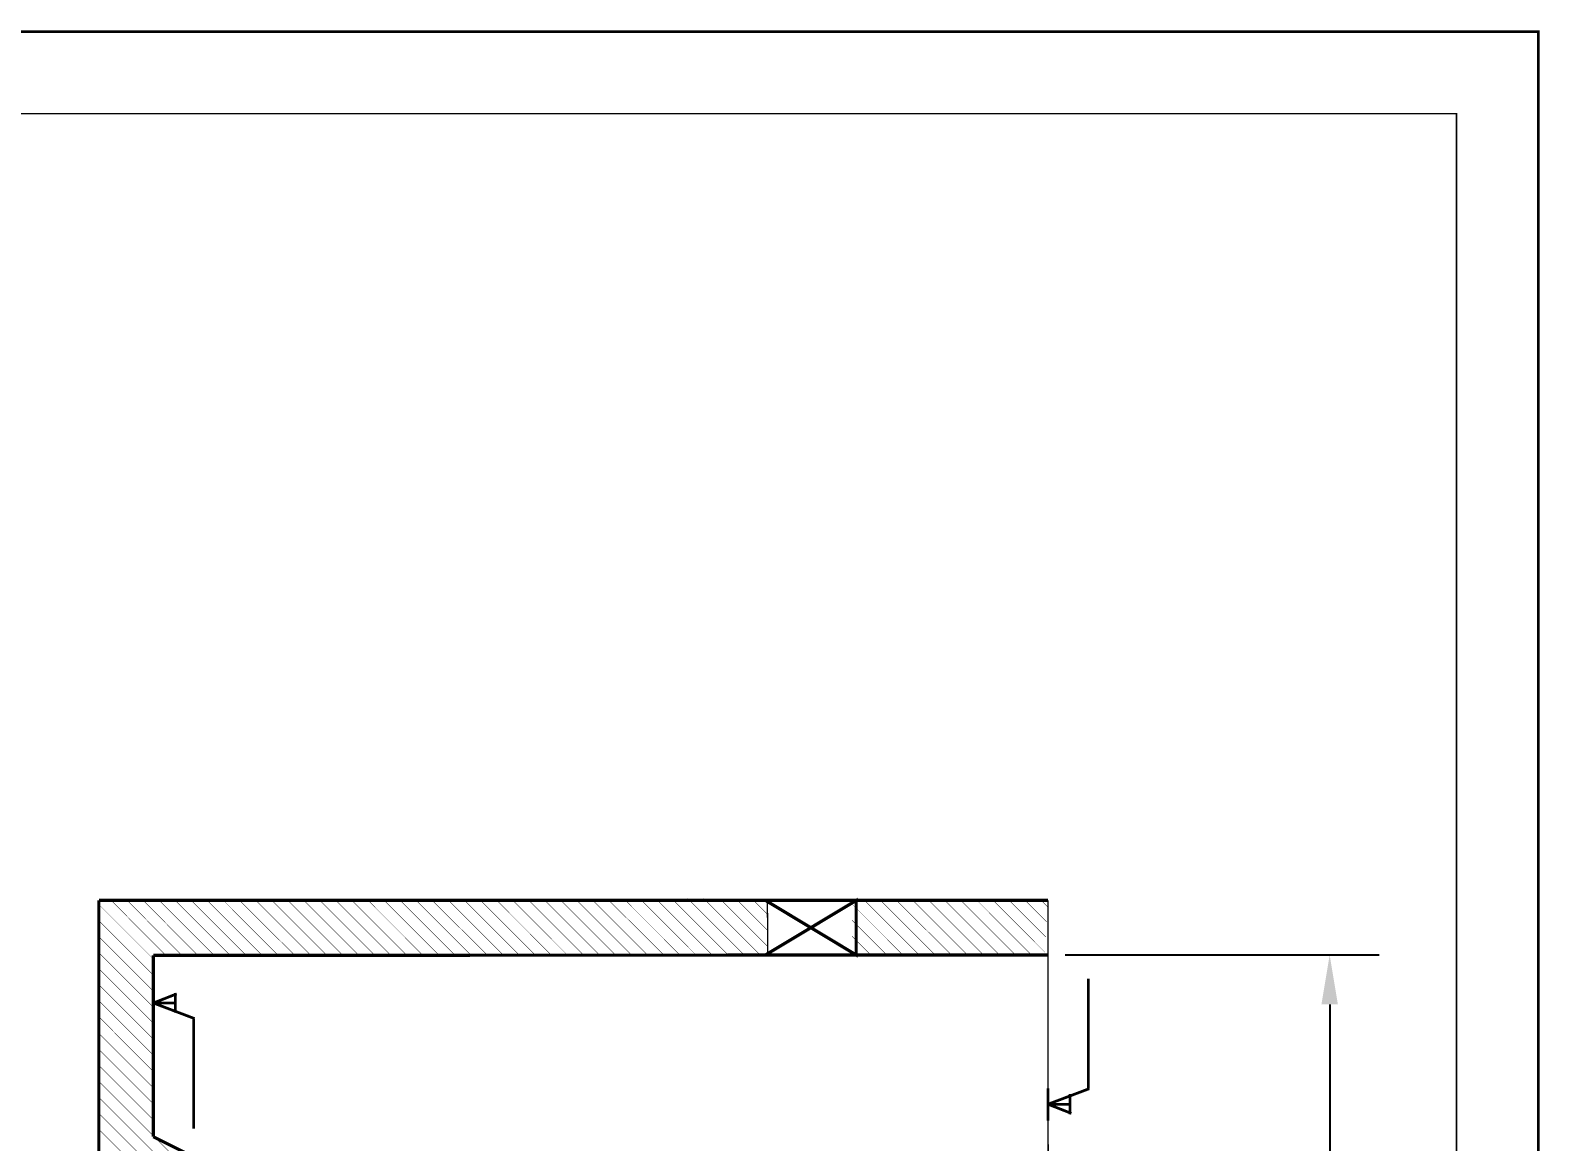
# Model space of a CAD drawing. Extents: x 0.4 to 11.4, y 0.4 to 16.2.
# Drawn here: x 5.86 to 11.35, y 12.14 to 16.19 of the extents above; entities that cross this region are included whole.
import ezdxf

# ---------------------------------------------------------------- set-up
doc = ezdxf.new("R2010")
doc.units = 0
doc.header["$MEASUREMENT"] = 0
doc.dimstyles.get("Standard").update_dxf_attribs({"dimtxt": 0.18, "dimasz": 0.18, "dimexe": 0.18, "dimexo": 0.0625, "dimgap": 0.09, "dimtad": 0, "dimtih": 1, "dimtoh": 1, "dimdec": 4, "dimzin": 0, "dimdsep": 46, "dimtxsty": 'Standard', "dimcen": 0.09, "dimadec": 0, "dimazin": 0, "dimtfac": 1, "dimtdec": 4, "dimtofl": 0, "dimtmove": 0, "dimatfit": 3, "dimfxl": 1, "dimtolj": 1, "dimtzin": 0, "dimarcsym": 0})

# ---------------------------------------------------------------- blocks, each defined once
blk = doc.blocks.new('*D3')
at = {"color": 0, "linetype": 'Continuous', "lineweight": -2, "transparency": 16777216}
for p, q in [((9.6237, 12.8227), (10.7662, 12.8227)), ((10.5862, 12.6427), (10.5862, 9.1986)), ((10.5862, 5.3945), (10.5862, 8.8386)), ((8.9003, 5.2145), (10.7662, 5.2145))]:
    blk.add_line(p, q, dxfattribs=at)
at = {"color": 0, "linetype": 'Continuous', "transparency": 16777216}
for points in [[(10.5562, 12.6427), (10.6162, 12.6427), (10.5862, 12.8227)], [(10.5562, 5.3945), (10.6162, 5.3945), (10.5862, 5.2145)]]:
    blk.add_solid(points, dxfattribs=at)
at = {"layer": 'Defpoints', "color": 0, "linetype": 'Continuous', "transparency": 16777216}
for p in [(9.5612, 12.8227), (10.5862, 12.8227), (8.8378, 5.2145)]:
    blk.add_point(p, dxfattribs=at)
at = {"color": 0, "linetype": 'Continuous', "transparency": 16777216, "insert": (10.5862, 9.0186), "char_height": 0.18, "attachment_point": 5}
blk.add_mtext('\\A1;varB', dxfattribs=at)

msp = doc.modelspace()

# ---------------------------------------------------------------- linework, layer by layer
at = {"color": 0}
for points, const_width in [([(11.3461, 0.39111), (11.3461, 16.1828), (0.3661, 16.1828), (0.3661, 0.39111), (11.3461, 0.39111)], 0.01), ([(11.0478, 2.95779), (11.0478, 15.8844), (0.66444, 15.8844), (0.68945, 2.95779), (11.0478, 2.95779)], 0.005)]:
    msp.add_lwpolyline(points, close=True, dxfattribs=dict(at, const_width=const_width))
for points, const_width in [([(6.10612, 12.0378), (6.10612, 13.0211)], 0.01167), ([(6.10612, 13.0211), (8.53944, 13.0211)], 0.01167), ([(8.24946, 13.0278), (8.45443, 12.8227)], 0.00167), ([(8.30778, 13.0278), (8.51281, 12.8227)], 0.00167), ([(8.3661, 13.0278), (8.54113, 12.8528)], 0.00167), ([(8.53276, 12.8227), (8.86279, 13.0211), (8.86279, 12.8227), (8.53276, 13.0211)], 0.01167), ([(9.56108, 13.0211), (8.53276, 13.0211)], 0.01167), ([(8.53944, 13.0211), (8.54113, 12.8227)], 0.005), ([(8.88781, 13.0261), (9.0861, 12.8278)], 0.00167), ([(8.94612, 13.0261), (9.14442, 12.8278)], 0.00167), ([(9.00444, 13.0261), (9.20443, 12.8278)], 0.00167), ([(9.06446, 13.0261), (9.26281, 12.8278)], 0.00167), ([(9.12278, 13.0261), (9.32112, 12.8278)], 0.00167), ([(9.1811, 13.0261), (9.37944, 12.8278)], 0.00167), ([(9.23942, 13.0261), (9.43778, 12.8278)], 0.00167), ([(9.29779, 13.0261), (9.4961, 12.8278)], 0.00167), ([(9.35612, 13.0261), (9.54943, 12.8328)], 0.00167), ([(9.41444, 13.0261), (9.55279, 12.8878)], 0.00167), ([(9.47444, 13.0245), (9.5561, 12.9428)], 0.00167), ([(9.53444, 13.0228), (9.55946, 12.9978)], 0.00167), ([(9.56108, 13.0211), (9.56446, 4.99278)], 0.005), ([(6.10612, 13.0061), (6.30447, 12.8078)], 0.00167), ([(6.1511, 13.0211), (6.34944, 12.8211)], 0.00167), ([(6.20942, 13.0211), (6.40776, 12.8211)], 0.00167), ([(6.26779, 13.0211), (6.4661, 12.8211)], 0.00167), ([(6.32611, 13.0211), (6.52447, 12.8227)], 0.00167), ([(6.38444, 13.0211), (6.58279, 12.8227)], 0.00167), ([(6.44276, 13.0211), (6.64111, 12.8227)], 0.00167), ([(6.50108, 13.0211), (6.69943, 12.8227)], 0.00167), ([(6.55946, 13.0211), (6.75776, 12.8227)], 0.00167), ([(6.61778, 13.0211), (6.81776, 12.8227)], 0.00167), ([(6.67779, 13.0211), (6.87608, 12.8227)], 0.00167), ([(6.73611, 13.0211), (6.93446, 12.8227)], 0.00167), ([(6.79443, 13.0211), (6.99278, 12.8227)], 0.00167), ([(6.85275, 13.0211), (7.05111, 12.8227)], 0.00167), ([(6.91114, 13.0211), (7.10943, 12.8227)], 0.00167), ([(6.96946, 13.0211), (7.16775, 12.8227)], 0.00167), ([(7.02778, 13.0211), (7.22613, 12.8227)], 0.00167), ([(7.0861, 13.0211), (7.28444, 12.8227)], 0.00167), ([(7.14442, 13.0211), (7.34278, 12.8227)], 0.00167), ([(7.20281, 13.0211), (7.4011, 12.8227)], 0.00167), ([(7.26113, 13.0211), (7.45942, 12.8227)], 0.00167), ([(7.31944, 13.0211), (7.51942, 12.8227)], 0.00167), ([(7.37944, 13.0211), (7.57781, 12.8227)], 0.00167), ([(7.43778, 13.0211), (7.63613, 12.8227)], 0.00167), ([(7.4961, 13.0211), (7.69444, 12.8227)], 0.00167), ([(7.55447, 13.0211), (7.75276, 12.8227)], 0.00167), ([(7.61279, 13.0211), (7.81108, 12.8227)], 0.00167), ([(7.67111, 13.0211), (7.86947, 12.8227)], 0.00167), ([(7.72944, 13.0211), (7.92779, 12.8227)], 0.00167), ([(7.78776, 13.0211), (7.98611, 12.8227)], 0.00167), ([(7.84614, 13.0211), (8.04443, 12.8227)], 0.00167), ([(7.90446, 13.0211), (8.10275, 12.8227)], 0.00167), ([(7.96278, 13.0211), (8.16276, 12.8227)], 0.00167), ([(8.02279, 13.0211), (8.22114, 12.8227)], 0.00167), ([(8.08111, 13.0211), (8.27946, 12.8227)], 0.00167), ([(8.13943, 13.0211), (8.33778, 12.8227)], 0.00167), ([(8.19775, 13.0211), (8.39611, 12.8227)], 0.00167), ([(8.4311, 13.0211), (8.54113, 12.9111)], 0.00167), ([(8.48942, 13.0211), (8.54113, 12.9695)], 0.00167), ([(8.84776, 13.0078), (9.02778, 12.8278)], 0.00167), ([(6.10612, 12.9477), (6.30447, 12.7495)], 0.00167), ([(8.84776, 12.9494), (8.96946, 12.8278)], 0.00167), ([(6.10612, 12.8894), (6.30447, 12.6911)], 0.00167), ([(8.84776, 12.8911), (8.91114, 12.8278)], 0.00167), ([(6.10612, 12.8311), (6.30447, 12.6328)], 0.00167), ([(6.30447, 12.8211), (9.56278, 12.8227)], 0.01167), ([(6.30447, 12.1611), (6.30447, 12.8211)], 0.01167), ([(8.84776, 12.8328), (8.85275, 12.8278)], 0.00167), ([(6.10612, 12.7728), (6.30447, 12.5744)], 0.00167), ([(6.10612, 12.7145), (6.30447, 12.5161)], 0.00167), ([(6.30447, 12.7078), (6.30447, 12.5895)], 0.01), ([(9.70779, 12.7361), (9.70779, 12.3361)], 0.01), ([(6.10612, 12.6561), (6.30447, 12.4578)], 0.00167), ([(6.38943, 12.6811), (6.30447, 12.6478)], 0.01), ([(6.45443, 12.5911), (6.30447, 12.6478)], 0.01), ([(6.30447, 12.6478), (6.38943, 12.6478)], 0.01), ([(6.38444, 12.6128), (6.38444, 12.6845)], 0.01), ([(6.10612, 12.5978), (6.30447, 12.3978)], 0.00167), ([(6.45111, 12.1911), (6.45111, 12.5911)], 0.01), ([(6.10612, 12.5378), (6.30447, 12.3395)], 0.00167), ([(6.10612, 12.4794), (6.30447, 12.2811)], 0.00167), ([(6.10612, 12.4211), (6.30447, 12.2228)], 0.00167), ([(6.10612, 12.3628), (6.30447, 12.1644)], 0.00167), ([(9.56108, 12.2195), (9.56108, 12.3378)], 0.01), ([(9.7111, 12.3361), (9.56108, 12.2795)], 0.01), ([(9.64111, 12.3161), (9.64111, 12.2428)], 0.01), ([(6.10612, 12.3045), (6.63943, 11.7711)], 0.00167), ([(9.64611, 12.2461), (9.56108, 12.2795)], 0.01), ([(9.56108, 12.2795), (9.64611, 12.2795)], 0.01), ([(6.10612, 12.2461), (6.52279, 11.8294)], 0.00167), ([(6.10612, 12.1878), (6.40608, 11.8878)], 0.00167), ([(6.9661, 11.8294), (6.30447, 12.1611)], 0.01167), ([(6.31278, 12.1561), (6.75613, 11.7128)], 0.00167)]:
    msp.add_lwpolyline(points, dxfattribs=dict(at, const_width=const_width))

# ---------------------------------------------------------------- dimensions: what is measured, and where the dimension line sits
at = {"linetype": 'Continuous'}
dim = msp.add_linear_dim(base=(10.58625, 12.8227), p1=(8.83778, 5.21446), p2=(9.56116, 12.8227), angle=90, text='varB', dimstyle='Standard', dxfattribs=at)
dim.commit()
dim.dimension.update_dxf_attribs({"geometry": '*D3', "text_midpoint": (10.58625, 9.01858)})

doc.saveas('drawing.dxf')
